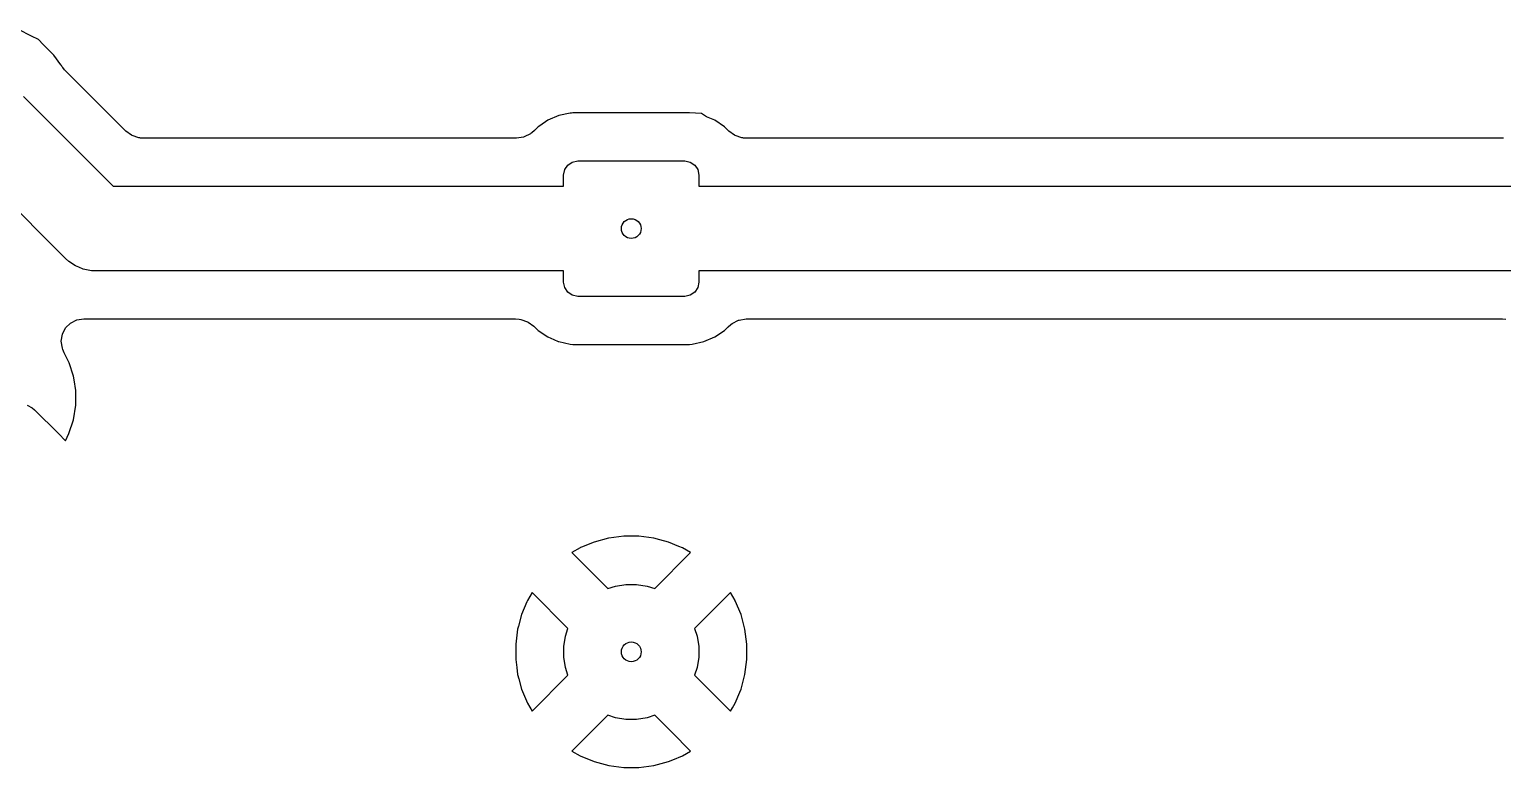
# Model space of a CAD drawing. Header units: millimetres. Extents: x 20 to 168, y -138 to -20.
# Drawn here: x 93.33 to 119.45, y -51.55 to -38.47 of the extents above; entities that cross this region are included whole.
import ezdxf

# ---------------------------------------------------------------- set-up
doc = ezdxf.new("R2010")
doc.units = ezdxf.units.MM
doc.layers.add('B.Cu', color=253, linetype='CONTINUOUS', true_color=0x83a598)
doc.layers.add('Edge.Cuts', color=40, linetype='CONTINUOUS', true_color=0xfabd2f)

msp = doc.modelspace()

# ---------------------------------------------------------------- linework, layer by layer
at = {"layer": 'B.Cu', "linetype": 'CONTINUOUS'}
for p, q in [((93.363737, -38.587696), (93.133579, -38.470424)), ((93.366442, -38.589062), (93.363737, -38.587696)), ((93.488487, -38.650084), (93.366442, -38.589062)), ((93.491585, -38.656163), (93.488487, -38.650084)), ((93.564693, -38.729268), (93.491585, -38.656163)), ((93.563309, -38.730889), (93.564693, -38.729268)), ((93.575224, -38.741065), (93.563309, -38.730889)), ((93.575229, -38.741069), (93.575224, -38.741065)), ((93.758931, -38.924771), (93.575229, -38.741069)), ((93.88363, -39.096406), (93.758931, -38.924771)), ((93.894476, -39.111334), (93.88363, -39.096406)), ((93.903934, -39.123829), (93.894476, -39.111334)), ((93.922025, -39.146777), (93.903934, -39.123829)), ((93.922026, -39.146777), (93.922025, -39.146777)), ((93.951411, -39.184052), (93.922026, -39.146777)), ((93.982609, -39.21916), (93.951411, -39.184052)), ((95.034845, -40.271396), (93.982609, -39.21916)), ((93.221089, -39.660429), (94.81066, -41.25)), ((102.918751, -39.952311), (102.713392, -39.996985)), ((102.923287, -39.951823), (102.918751, -39.952311)), ((102.930607, -39.951606), (102.923287, -39.951823)), ((102.939051, -39.951103), (102.930607, -39.951606)), ((102.965968, -39.9495), (102.939051, -39.951103)), ((102.96597, -39.9495), (102.965968, -39.9495)), ((105.034038, -39.9495), (102.96597, -39.9495)), ((105.034043, -39.9495), (105.034038, -39.9495)), ((105.245803, -39.96211), (105.034043, -39.9495)), ((105.332346, -40.016571), (105.245803, -39.96211)), ((102.346136, -40.197523), (102.283219, -40.260438)), ((102.346137, -40.197522), (102.346136, -40.197523)), ((102.379081, -40.175224), (102.346137, -40.197522)), ((102.520182, -40.079723), (102.379081, -40.175224)), ((102.713392, -39.996985), (102.520182, -40.079723)), ((105.479812, -40.079721), (105.332346, -40.016571)), ((105.653862, -40.197522), (105.479812, -40.079721)), ((105.653865, -40.197524), (105.653862, -40.197522)), ((105.72774, -40.271398), (105.653865, -40.197524)), ((95.034849, -40.271399), (95.034845, -40.271396)), ((95.135841, -40.344772), (95.034849, -40.271399)), ((95.136803, -40.345263), (95.135841, -40.344772)), ((95.148618, -40.351283), (95.136803, -40.345263)), ((95.267332, -40.389856), (95.148618, -40.351283)), ((95.282679, -40.392287), (95.267332, -40.389856)), ((95.297202, -40.394587), (95.282679, -40.392287)), ((95.359623, -40.3995), (95.297202, -40.394587)), ((101.96302, -40.3995), (95.359623, -40.3995)), ((102.086316, -40.379963), (101.96302, -40.3995)), ((102.099956, -40.37553), (102.086316, -40.379963)), ((102.211151, -40.31887), (102.099956, -40.37553)), ((102.21696, -40.31465), (102.211151, -40.31887)), ((102.235614, -40.301096), (102.21696, -40.31465)), ((102.283219, -40.260438), (102.235614, -40.301096)), ((105.727741, -40.2714), (105.72774, -40.271398)), ((105.828734, -40.344773), (105.727741, -40.2714)), ((105.829694, -40.345263), (105.828734, -40.344773)), ((105.841509, -40.351283), (105.829694, -40.345263)), ((105.960223, -40.389856), (105.841509, -40.351283)), ((105.97557, -40.392287), (105.960223, -40.389856)), ((105.990093, -40.394587), (105.97557, -40.392287)), ((106.052514, -40.3995), (105.990093, -40.394587)), ((119.46302, -40.3995), (106.052514, -40.3995)), ((93.96967, -42.53033), (92.18934, -40.75)), ((102.8, -41.050001), (102.81903, -40.95433)), ((102.81903, -40.95433), (102.873224, -40.873224)), ((102.873224, -40.873224), (102.95433, -40.81903)), ((102.95433, -40.81903), (103.050002, -40.800001)), ((103.050002, -40.800001), (104.949999, -40.8)), ((104.949999, -40.8), (105.04567, -40.81903)), ((105.04567, -40.81903), (105.126776, -40.873224)), ((105.126776, -40.873224), (105.18097, -40.95433)), ((105.18097, -40.95433), (105.199999, -41.050002)), ((94.81066, -41.25), (102.8, -41.25)), ((102.8, -41.25), (102.8, -41.050001)), ((105.199999, -41.050002), (105.199999, -41.25)), ((105.199999, -41.25), (120.3, -41.25)), ((94.024205, -42.579758), (93.96967, -42.53033)), ((94.146452, -42.661441), (94.024205, -42.579758)), ((94.202717, -42.684746), (94.146452, -42.661441)), ((94.282287, -42.717706), (94.202717, -42.684746)), ((94.426487, -42.746389), (94.282287, -42.717706)), ((94.5, -42.75), (94.426487, -42.746389)), ((102.800001, -42.75), (94.5, -42.75)), ((102.800001, -42.949998), (102.800001, -42.75)), ((120.300001, -42.75), (105.2, -42.75)), ((105.2, -42.75), (105.2, -42.949999)), ((102.81903, -43.04567), (102.800001, -42.949998)), ((102.873224, -43.126776), (102.81903, -43.04567)), ((105.18097, -43.04567), (105.126776, -43.126776)), ((105.2, -42.949999), (105.18097, -43.04567)), ((102.95433, -43.18097), (102.873224, -43.126776)), ((103.050001, -43.2), (102.95433, -43.18097)), ((104.949998, -43.199999), (103.050001, -43.2)), ((105.04567, -43.18097), (104.949998, -43.199999)), ((105.126776, -43.126776), (105.04567, -43.18097)), ((94.057461, -43.672526), (94.168688, -43.615851)), ((94.168688, -43.615851), (94.291983, -43.59632)), ((94.291983, -43.59632), (94.309876, -43.59632)), ((94.309876, -43.59632), (94.345771, -43.6005)), ((94.345771, -43.6005), (94.374037, -43.6005)), ((94.374037, -43.6005), (94.374038, -43.6005)), ((94.374038, -43.6005), (94.625962, -43.6005)), ((94.625962, -43.6005), (101.947486, -43.6005)), ((101.947486, -43.6005), (102.009899, -43.605412)), ((102.009899, -43.605412), (102.039765, -43.610142)), ((102.039765, -43.610142), (102.158486, -43.648714)), ((105.900076, -43.624459), (105.913717, -43.620027)), ((105.913717, -43.620027), (106.037009, -43.6005)), ((106.037009, -43.6005), (119.447486, -43.6005)), ((119.447486, -43.6005), (119.509899, -43.605412)), ((93.892993, -43.995327), (93.912519, -43.872029)), ((93.912519, -43.872029), (93.969191, -43.760799)), ((93.969191, -43.760799), (94.057461, -43.672526)), ((102.158486, -43.648714), (102.171266, -43.655226)), ((102.171266, -43.655226), (102.272258, -43.728599)), ((102.272258, -43.728599), (102.272259, -43.728601)), ((102.272259, -43.728601), (102.319516, -43.775857)), ((102.319516, -43.775857), (102.346136, -43.802477)), ((102.346136, -43.802477), (102.520188, -43.920279)), ((105.479812, -43.920279), (105.653864, -43.802477)), ((105.653864, -43.802477), (105.716775, -43.739564)), ((105.716775, -43.739564), (105.764386, -43.698902)), ((105.764386, -43.698902), (105.788848, -43.68113)), ((105.788848, -43.68113), (105.900076, -43.624459)), ((93.912524, -44.118625), (93.892993, -43.995327)), ((93.920021, -44.141697), (93.912524, -44.118625)), ((93.943978, -44.199533), (93.920021, -44.141697)), ((102.520188, -43.920279), (102.626872, -43.965964)), ((102.626872, -43.965964), (102.626872, -43.965965)), ((102.626872, -43.965965), (102.700564, -43.997522)), ((102.700564, -43.997522), (102.700565, -43.997522)), ((102.700565, -43.997522), (102.712137, -44.002477)), ((102.712137, -44.002477), (102.713389, -44.003013)), ((102.713389, -44.003013), (102.918756, -44.047688)), ((102.918756, -44.047688), (102.965963, -44.0505)), ((102.965963, -44.0505), (105.034036, -44.050499)), ((105.034036, -44.050499), (105.081244, -44.047688)), ((105.081244, -44.047688), (105.286611, -44.003013)), ((105.286611, -44.003013), (105.479812, -43.920279)), ((94.029114, -44.366621), (93.943978, -44.199533)), ((94.033449, -44.379963), (94.029114, -44.366621)), ((94.10937, -44.613621), (94.033449, -44.379963)), ((94.119871, -44.67992), (94.10937, -44.613621)), ((94.15, -44.870144), (94.119871, -44.67992)), ((94.15, -45.129855), (94.15, -44.870144)), ((93.28672, -45.125808), (93.377222, -45.174945)), ((93.377222, -45.174945), (93.416465, -45.20936)), ((94.10937, -45.386377), (94.15, -45.129855)), ((93.416465, -45.20936), (93.840469, -45.633362)), ((94.029114, -45.633379), (94.10937, -45.386377)), ((93.840469, -45.633362), (93.965444, -45.758337)), ((93.965445, -45.758337), (94.029112, -45.633384)), ((94.029112, -45.633384), (94.029114, -45.633379)), ((93.965444, -45.758337), (93.965445, -45.758337)), ((103.593478, -47.486611), (103.33964, -47.554625)), ((103.59921, -47.485075), (103.593478, -47.486611)), ((103.599213, -47.485074), (103.59921, -47.485075)), ((103.599216, -47.485074), (103.599213, -47.485074)), ((103.865641, -47.45), (103.599216, -47.485074)), ((103.865642, -47.45), (103.865641, -47.45)), ((104.134358, -47.45), (103.865642, -47.45)), ((104.134359, -47.45), (104.134358, -47.45)), ((104.400782, -47.485074), (104.134359, -47.45)), ((104.400789, -47.485075), (104.400782, -47.485074)), ((104.50793, -47.513783), (104.400789, -47.485075)), ((104.660355, -47.554624), (104.50793, -47.513783)), ((103.09136, -47.657467), (102.947583, -47.740475)), ((102.947583, -47.740475), (103.584309, -48.377201)), ((103.098957, -47.653081), (103.09136, -47.657467)), ((103.115528, -47.647456), (103.098957, -47.653081)), ((103.33964, -47.554625), (103.115528, -47.647456)), ((104.415689, -48.377201), (105.052416, -47.740476)), ((104.660359, -47.554625), (104.660355, -47.554624)), ((104.66036, -47.554626), (104.660359, -47.554625)), ((104.844307, -47.63082), (104.66036, -47.554626)), ((104.908641, -47.657468), (104.844307, -47.63082)), ((104.908651, -47.657473), (104.908641, -47.657468)), ((105.052416, -47.740475), (104.908651, -47.657473)), ((105.052416, -47.740476), (105.052415, -47.740475)), ((105.052415, -47.740475), (105.052416, -47.740475)), ((103.719866, -48.333156), (103.905849, -48.303699)), ((103.905849, -48.303699), (104.094151, -48.303699)), ((104.094151, -48.303699), (104.280134, -48.333156)), ((102.240475, -48.447583), (102.158018, -48.590406)), ((102.877201, -49.084309), (102.240475, -48.447583)), ((103.584309, -48.377201), (103.719866, -48.333156)), ((104.280134, -48.333156), (104.415689, -48.377201)), ((105.759521, -48.447582), (105.122797, -49.084305)), ((105.759522, -48.447582), (105.759521, -48.447582)), ((105.842528, -48.591352), (105.759522, -48.447582)), ((102.054625, -48.83964), (101.999773, -49.044352)), ((102.147456, -48.615528), (102.054625, -48.83964)), ((102.153081, -48.598957), (102.147456, -48.615528)), ((102.158018, -48.590406), (102.153081, -48.598957)), ((105.842626, -48.591553), (105.842528, -48.591352)), ((105.843469, -48.593623), (105.842626, -48.591553)), ((105.945373, -48.839639), (105.843469, -48.593623)), ((106.014924, -49.09921), (105.945373, -48.839639)), ((101.985074, -49.099216), (101.95, -49.365639)), ((101.985076, -49.099209), (101.985074, -49.099216)), ((101.999773, -49.044352), (101.985076, -49.099209)), ((102.833156, -49.219866), (102.877201, -49.084309)), ((105.122797, -49.084305), (105.166844, -49.219866)), ((106.05, -49.365639), (106.014924, -49.09921)), ((101.95, -49.365639), (101.95, -49.634359)), ((102.803699, -49.405849), (102.833156, -49.219866)), ((105.166844, -49.219866), (105.196301, -49.405849)), ((106.05, -49.365641), (106.05, -49.365639)), ((106.05, -49.634358), (106.05, -49.365641)), ((102.803699, -49.594151), (102.803699, -49.405849)), ((102.833156, -49.780134), (102.803699, -49.594151)), ((105.196301, -49.594151), (105.166844, -49.780134)), ((105.196301, -49.405849), (105.196301, -49.594151)), ((101.95, -49.634359), (101.969104, -49.77947)), ((101.969104, -49.77947), (101.985075, -49.900789)), ((102.877201, -49.915689), (102.833156, -49.780134)), ((105.166844, -49.780134), (105.122798, -49.915691)), ((106.014924, -49.900789), (106.05, -49.634358)), ((101.985075, -49.900789), (102.006331, -49.980119)), ((102.006331, -49.980119), (102.054624, -50.160355)), ((102.240475, -50.552415), (102.877201, -49.915689)), ((105.122798, -49.915691), (105.759522, -50.552415)), ((105.945373, -50.16036), (106.014924, -49.900789)), ((102.054624, -50.160355), (102.054625, -50.160359)), ((102.054625, -50.160359), (102.054626, -50.16036)), ((102.054626, -50.16036), (102.157467, -50.408639)), ((102.157467, -50.408639), (102.15747, -50.408645)), ((102.15747, -50.408645), (102.240475, -50.552415)), ((105.792607, -50.495112), (105.842511, -50.408677)), ((105.842511, -50.408677), (105.842525, -50.408651)), ((105.842525, -50.408651), (105.842532, -50.408639)), ((105.842532, -50.408639), (105.842533, -50.408637)), ((105.842533, -50.408637), (105.922575, -50.215399)), ((105.922575, -50.215399), (105.94537, -50.160368)), ((105.94537, -50.160366), (105.945373, -50.16036)), ((105.94537, -50.160368), (105.94537, -50.160366)), ((103.584306, -50.622797), (102.947582, -51.259521)), ((103.719866, -50.666844), (103.584306, -50.622797)), ((103.905849, -50.696301), (103.719866, -50.666844)), ((104.280134, -50.666844), (104.094151, -50.696301)), ((104.415692, -50.622798), (104.280134, -50.666844)), ((104.719276, -50.926383), (104.415692, -50.622798)), ((105.759522, -50.552415), (105.759523, -50.552415)), ((105.759523, -50.552415), (105.792607, -50.495112)), ((104.094151, -50.696301), (103.905849, -50.696301)), ((105.052415, -51.259522), (104.719276, -50.926383)), ((102.947582, -51.259521), (102.947582, -51.259522)), ((102.947582, -51.259522), (103.091356, -51.34253)), ((103.091356, -51.34253), (103.091359, -51.342531)), ((103.091359, -51.342531), (103.091553, -51.342626)), ((103.091553, -51.342626), (103.093623, -51.343469)), ((103.093623, -51.343469), (103.339639, -51.445373)), ((103.339639, -51.445373), (103.59921, -51.514924)), ((104.400789, -51.514924), (104.66036, -51.445373)), ((104.66036, -51.445373), (104.660366, -51.44537)), ((104.660366, -51.44537), (104.660368, -51.44537)), ((104.660368, -51.44537), (104.735254, -51.414351)), ((104.735254, -51.414351), (104.908637, -51.342533)), ((104.908637, -51.342533), (104.908639, -51.342532)), ((104.908639, -51.342532), (104.908659, -51.34252)), ((104.908659, -51.34252), (104.908677, -51.342511)), ((104.908677, -51.342511), (105.052413, -51.259524)), ((105.052412, -51.259524), (105.052415, -51.259523)), ((105.052413, -51.259524), (105.052412, -51.259524)), ((105.052415, -51.259523), (105.052415, -51.259522)), ((103.59921, -51.514924), (103.865642, -51.55)), ((103.865642, -51.55), (104.134353, -51.55)), ((104.134353, -51.55), (104.134358, -51.55)), ((104.134358, -51.55), (104.400789, -51.514924))]:
    msp.add_line(p, q, dxfattribs=at)
at = {"layer": 'B.Cu'}
for centre in [(104, -42), (104, -42), (104, -49.5), (104, -49.5)]:
    msp.add_circle(centre, 0.175, dxfattribs=at)
at = {"layer": 'Edge.Cuts'}
for centre in [(104, -42), (104, -49.5)]:
    msp.add_circle(centre, 0.175, dxfattribs=at)

doc.saveas('drawing.dxf')
